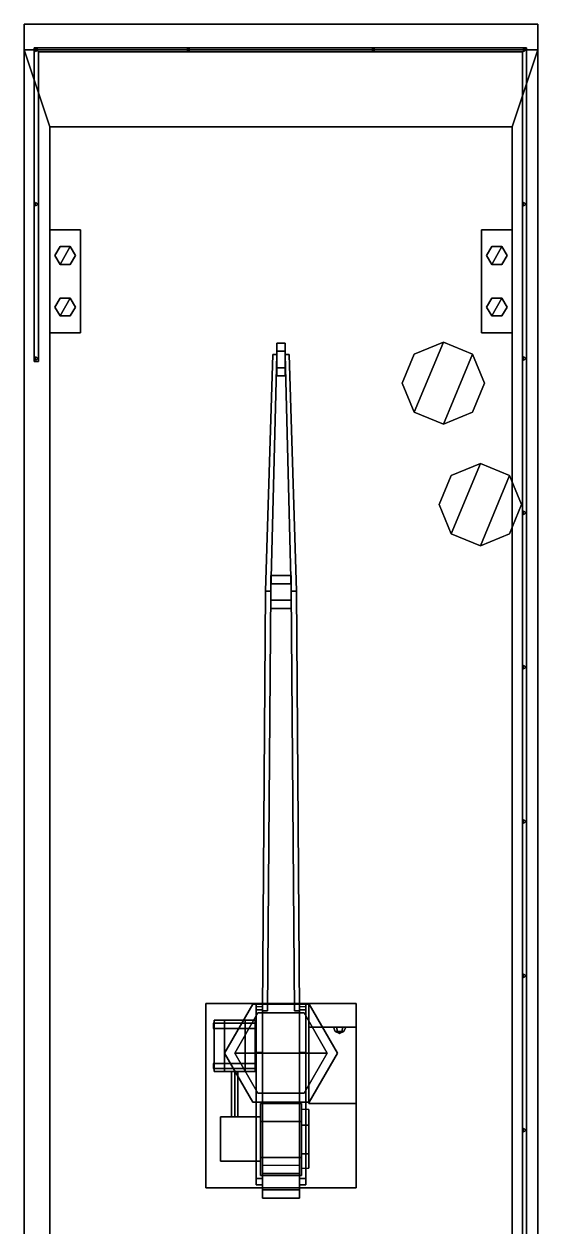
# Model space of a CAD drawing. Header units: millimetres. Extents: x -8 to 8, y -10 to 20.5.
# Drawn here: x 3 to 8, y -1.69 to 10 of the extents above; entities that cross this region are included whole.
import ezdxf

# ---------------------------------------------------------------- set-up
doc = ezdxf.new("R2010")
doc.units = ezdxf.units.MM
doc.layers.add('crane', color=1, linetype='Continuous')
doc.layers.add('turret', color=3, linetype='Continuous')

msp = doc.modelspace()

# ---------------------------------------------------------------- linework, layer by layer
for points in [[(3, 9.75), (3, -10), (3, -10, 1), (3, 10, 1)], [(3, 10, 1), (3, -10, 1), (8, -10, 1), (8, 10, 1)], [(8, 10, 1), (8, 9.75), (3, 9.75), (3, 10, 1)], [(8, -10, 1), (8, -10), (8, 9.75), (8, 10, 1)], [(3.25, 9, -1), (3.25, -9.5, -1), (3, -10), (3, 9.75)], [(8, 9.75), (7.75, 9, -1), (3.25, 9, -1), (3, 9.75)], [(3.1, 9.77, 2), (3.1, 6.72, 2), (3.14, 6.72, 2), (3.14, 9.73, 2)], [(3.14, 9.73, 2), (3.14, 6.72, 2), (3.1, 6.72, 2), (3.1, 9.77, 2)], [(7.85, 9.73, 2), (3.14, 9.73, 2), (3.1, 9.77, 2), (7.89, 9.77, 2)], [(7.89, 9.77, 2), (3.1, 9.77, 2), (3.14, 9.73, 2), (7.85, 9.73, 2)], [(3.11, 9.767, 1), (3.11, 9.733, 1), (3.11, 9.733, 2), (3.11, 9.767, 2)], [(3.14, 9.75, 1), (3.11, 9.767, 1), (3.11, 9.767, 2), (3.14, 9.75, 2)], [(3.11, 9.733, 1), (3.14, 9.75, 1), (3.14, 9.75, 2), (3.11, 9.733, 2)], [(4.62, 9.75, 1), (4.59, 9.767, 1), (4.59, 9.767, 2), (4.62, 9.75, 2)], [(4.59, 9.767, 1), (4.59, 9.733, 1), (4.59, 9.733, 2), (4.59, 9.767, 2)], [(4.59, 9.733, 1), (4.62, 9.75, 1), (4.62, 9.75, 2), (4.59, 9.733, 2)], [(6.39, 9.767, 1), (6.39, 9.733, 1), (6.39, 9.733, 2), (6.39, 9.767, 2)], [(6.42, 9.75, 1), (6.39, 9.767, 1), (6.39, 9.767, 2), (6.42, 9.75, 2)], [(6.39, 9.733, 1), (6.42, 9.75, 1), (6.42, 9.75, 2), (6.39, 9.733, 2)], [(8, -10), (7.75, -9.5, -1), (7.75, 9, -1), (8, 9.75)], [(7.85, 9.73, 2), (7.85, -9.73, 2), (7.89, -9.77, 2), (7.89, 9.77, 2)], [(7.89, 9.77, 2), (7.89, -9.77, 2), (7.85, -9.73, 2), (7.85, 9.73, 2)], [(7.89, 9.75, 1), (7.86, 9.767, 1), (7.86, 9.767, 2), (7.89, 9.75, 2)], [(7.86, 9.767, 1), (7.86, 9.733, 1), (7.86, 9.733, 2), (7.86, 9.767, 2)], [(7.86, 9.733, 1), (7.89, 9.75, 1), (7.89, 9.75, 2), (7.86, 9.733, 2)], [(7.75, 9, -1), (7.75, -9.5, -1), (3.25, -9.5, -1), (3.25, 9, -1)], [(3.11, 8.267, 1), (3.11, 8.233, 1), (3.11, 8.233, 2), (3.11, 8.267, 2)], [(3.14, 8.25, 1), (3.11, 8.267, 1), (3.11, 8.267, 2), (3.14, 8.25, 2)], [(3.11, 8.233, 1), (3.14, 8.25, 1), (3.14, 8.25, 2), (3.11, 8.233, 2)], [(7.89, 8.25, 1), (7.86, 8.267, 1), (7.86, 8.267, 2), (7.89, 8.25, 2)], [(7.86, 8.267, 1), (7.86, 8.233, 1), (7.86, 8.233, 2), (7.86, 8.267, 2)], [(7.86, 8.233, 1), (7.89, 8.25, 1), (7.89, 8.25, 2), (7.86, 8.233, 2)], [(3.25, 8, 1), (3.25, 7, 1), (3.25, 7, 1.1), (3.25, 8, 1.1)], [(3.25, 8, 1.1), (3.25, 7, 1.1), (3.55, 7, 1.1), (3.55, 8, 1.1)], [(3.55, 8, 1.1), (3.55, 8, 1), (3.25, 8, 1), (3.25, 8, 1.1)], [(3.55, 7, 1.1), (3.55, 7, 1), (3.55, 8, 1), (3.55, 8, 1.1)], [(7.75, 8, 1.1), (7.75, 8, 1), (7.45, 8, 1), (7.45, 8, 1.1)], [(7.45, 8, 1), (7.45, 7, 1), (7.45, 7, 1.1), (7.45, 8, 1.1)], [(7.45, 8, 1.1), (7.45, 7, 1.1), (7.75, 7, 1.1), (7.75, 8, 1.1)], [(7.75, 7, 1.1), (7.75, 7, 1), (7.75, 8, 1), (7.75, 8, 1.1)], [(3.35, 7.837, 1.1), (3.3, 7.75, 1.1), (3.3, 7.75, 1.4), (3.35, 7.837, 1.4)], [(3.35, 7.837, 1.4), (3.3, 7.75, 1.4), (3.35, 7.663, 1.4), (3.45, 7.837, 1.4)], [(3.45, 7.837, 1.1), (3.35, 7.837, 1.1), (3.35, 7.837, 1.4), (3.45, 7.837, 1.4)], [(3.45, 7.837, 1.4), (3.35, 7.663, 1.4), (3.45, 7.663, 1.4), (3.5, 7.75, 1.4)], [(3.5, 7.75, 1.1), (3.45, 7.837, 1.1), (3.45, 7.837, 1.4), (3.5, 7.75, 1.4)], [(7.55, 7.837, 1.1), (7.5, 7.75, 1.1), (7.5, 7.75, 1.4), (7.55, 7.837, 1.4)], [(7.55, 7.837, 1.4), (7.5, 7.75, 1.4), (7.55, 7.663, 1.4), (7.65, 7.837, 1.4)], [(7.65, 7.837, 1.1), (7.55, 7.837, 1.1), (7.55, 7.837, 1.4), (7.65, 7.837, 1.4)], [(7.65, 7.837, 1.4), (7.55, 7.663, 1.4), (7.65, 7.663, 1.4), (7.7, 7.75, 1.4)], [(7.7, 7.75, 1.1), (7.65, 7.837, 1.1), (7.65, 7.837, 1.4), (7.7, 7.75, 1.4)], [(3.3, 7.75, 1.1), (3.35, 7.663, 1.1), (3.35, 7.663, 1.4), (3.3, 7.75, 1.4)], [(3.45, 7.663, 1.1), (3.5, 7.75, 1.1), (3.5, 7.75, 1.4), (3.45, 7.663, 1.4)], [(7.5, 7.75, 1.1), (7.55, 7.663, 1.1), (7.55, 7.663, 1.4), (7.5, 7.75, 1.4)], [(7.65, 7.663, 1.1), (7.7, 7.75, 1.1), (7.7, 7.75, 1.4), (7.65, 7.663, 1.4)], [(3.35, 7.663, 1.1), (3.45, 7.663, 1.1), (3.45, 7.663, 1.4), (3.35, 7.663, 1.4)], [(7.55, 7.663, 1.1), (7.65, 7.663, 1.1), (7.65, 7.663, 1.4), (7.55, 7.663, 1.4)], [(3.35, 7.337, 1.1), (3.3, 7.25, 1.1), (3.3, 7.25, 1.4), (3.35, 7.337, 1.4)], [(3.35, 7.337, 1.4), (3.3, 7.25, 1.4), (3.35, 7.163, 1.4), (3.45, 7.337, 1.4)], [(3.3, 7.25, 1.1), (3.35, 7.163, 1.1), (3.35, 7.163, 1.4), (3.3, 7.25, 1.4)], [(3.45, 7.337, 1.1), (3.35, 7.337, 1.1), (3.35, 7.337, 1.4), (3.45, 7.337, 1.4)], [(3.45, 7.337, 1.4), (3.35, 7.163, 1.4), (3.45, 7.163, 1.4), (3.5, 7.25, 1.4)], [(3.5, 7.25, 1.1), (3.45, 7.337, 1.1), (3.45, 7.337, 1.4), (3.5, 7.25, 1.4)], [(3.45, 7.163, 1.1), (3.5, 7.25, 1.1), (3.5, 7.25, 1.4), (3.45, 7.163, 1.4)], [(7.55, 7.337, 1.1), (7.5, 7.25, 1.1), (7.5, 7.25, 1.4), (7.55, 7.337, 1.4)], [(7.55, 7.337, 1.4), (7.5, 7.25, 1.4), (7.55, 7.163, 1.4), (7.65, 7.337, 1.4)], [(7.5, 7.25, 1.1), (7.55, 7.163, 1.1), (7.55, 7.163, 1.4), (7.5, 7.25, 1.4)], [(7.65, 7.337, 1.1), (7.55, 7.337, 1.1), (7.55, 7.337, 1.4), (7.65, 7.337, 1.4)], [(7.65, 7.337, 1.4), (7.55, 7.163, 1.4), (7.65, 7.163, 1.4), (7.7, 7.25, 1.4)], [(7.7, 7.25, 1.1), (7.65, 7.337, 1.1), (7.65, 7.337, 1.4), (7.7, 7.25, 1.4)], [(7.65, 7.163, 1.1), (7.7, 7.25, 1.1), (7.7, 7.25, 1.4), (7.65, 7.163, 1.4)], [(3.35, 7.163, 1.1), (3.45, 7.163, 1.1), (3.45, 7.163, 1.4), (3.35, 7.163, 1.4)], [(7.55, 7.163, 1.1), (7.65, 7.163, 1.1), (7.65, 7.163, 1.4), (7.55, 7.163, 1.4)], [(3.25, 7, 1.1), (3.25, 7, 1), (3.55, 7, 1), (3.55, 7, 1.1)], [(6.797, 6.793, 2), (6.68, 6.51, 2), (6.797, 6.227, 2), (7.08, 6.91, 2)], [(7.08, 6.91, 1), (6.797, 6.793, 1), (6.797, 6.793, 2), (7.08, 6.91, 2)], [(7.08, 6.91, 2), (6.797, 6.227, 2), (7.08, 6.11, 2), (7.363, 6.793, 2)], [(7.363, 6.793, 1), (7.08, 6.91, 1), (7.08, 6.91, 2), (7.363, 6.793, 2)], [(7.45, 7, 1.1), (7.45, 7, 1), (7.75, 7, 1), (7.75, 7, 1.1)], [(6.797, 6.793, 1), (6.68, 6.51, 1), (6.68, 6.51, 2), (6.797, 6.793, 2)], [(7.363, 6.793, 2), (7.08, 6.11, 2), (7.363, 6.227, 2), (7.48, 6.51, 2)], [(7.48, 6.51, 1), (7.363, 6.793, 1), (7.363, 6.793, 2), (7.48, 6.51, 2)], [(3.14, 6.75, 1), (3.11, 6.767, 1), (3.11, 6.767, 2), (3.14, 6.75, 2)], [(3.11, 6.767, 1), (3.11, 6.733, 1), (3.11, 6.733, 2), (3.11, 6.767, 2)], [(3.11, 6.733, 1), (3.14, 6.75, 1), (3.14, 6.75, 2), (3.11, 6.733, 2)], [(7.86, 6.767, 1), (7.86, 6.733, 1), (7.86, 6.733, 2), (7.86, 6.767, 2)], [(7.89, 6.75, 1), (7.86, 6.767, 1), (7.86, 6.767, 2), (7.89, 6.75, 2)], [(7.86, 6.733, 1), (7.89, 6.75, 1), (7.89, 6.75, 2), (7.86, 6.733, 2)], [(6.68, 6.51, 1), (6.797, 6.227, 1), (6.797, 6.227, 2), (6.68, 6.51, 2)], [(7.363, 6.227, 1), (7.48, 6.51, 1), (7.48, 6.51, 2), (7.363, 6.227, 2)], [(6.797, 6.227, 1), (7.08, 6.11, 1), (7.08, 6.11, 2), (6.797, 6.227, 2)], [(7.08, 6.11, 1), (7.363, 6.227, 1), (7.363, 6.227, 2), (7.08, 6.11, 2)], [(7.157, 5.613, 2), (7.04, 5.33, 2), (7.157, 5.047, 2), (7.44, 5.73, 2)], [(7.44, 5.73, 1), (7.157, 5.613, 1), (7.157, 5.613, 2), (7.44, 5.73, 2)], [(7.44, 5.73, 2), (7.157, 5.047, 2), (7.44, 4.93, 2), (7.723, 5.613, 2)], [(7.723, 5.613, 1), (7.44, 5.73, 1), (7.44, 5.73, 2), (7.723, 5.613, 2)], [(7.157, 5.613, 1), (7.04, 5.33, 1), (7.04, 5.33, 2), (7.157, 5.613, 2)], [(7.723, 5.613, 2), (7.44, 4.93, 2), (7.723, 5.047, 2), (7.84, 5.33, 2)], [(7.84, 5.33, 1), (7.723, 5.613, 1), (7.723, 5.613, 2), (7.84, 5.33, 2)], [(7.04, 5.33, 1), (7.157, 5.047, 1), (7.157, 5.047, 2), (7.04, 5.33, 2)], [(7.723, 5.047, 1), (7.84, 5.33, 1), (7.84, 5.33, 2), (7.723, 5.047, 2)], [(7.89, 5.25, 1), (7.86, 5.267, 1), (7.86, 5.267, 2), (7.89, 5.25, 2)], [(7.86, 5.267, 1), (7.86, 5.233, 1), (7.86, 5.233, 2), (7.86, 5.267, 2)], [(7.86, 5.233, 1), (7.89, 5.25, 1), (7.89, 5.25, 2), (7.86, 5.233, 2)], [(7.157, 5.047, 1), (7.44, 4.93, 1), (7.44, 4.93, 2), (7.157, 5.047, 2)], [(7.44, 4.93, 1), (7.723, 5.047, 1), (7.723, 5.047, 2), (7.44, 4.93, 2)], [(7.86, 3.767, 1), (7.86, 3.733, 1), (7.86, 3.733, 2), (7.86, 3.767, 2)], [(7.89, 3.75, 1), (7.86, 3.767, 1), (7.86, 3.767, 2), (7.89, 3.75, 2)], [(7.86, 3.733, 1), (7.89, 3.75, 1), (7.89, 3.75, 2), (7.86, 3.733, 2)], [(7.86, 2.267, 1), (7.86, 2.233, 1), (7.86, 2.233, 2), (7.86, 2.267, 2)], [(7.89, 2.25, 1), (7.86, 2.267, 1), (7.86, 2.267, 2), (7.89, 2.25, 2)], [(7.86, 2.233, 1), (7.89, 2.25, 1), (7.89, 2.25, 2), (7.86, 2.233, 2)], [(7.86, 0.767, 1), (7.86, 0.733, 1), (7.86, 0.733, 2), (7.86, 0.767, 2)], [(7.89, 0.75, 1), (7.86, 0.767, 1), (7.86, 0.767, 2), (7.89, 0.75, 2)], [(7.86, 0.733, 1), (7.89, 0.75, 1), (7.89, 0.75, 2), (7.86, 0.733, 2)], [(5.05, 0, 1.1), (5.95, 0, 1.1), (5.725, 0.39, 1.1), (5.275, 0.39, 1.1)], [(5.275, 0.39, 1), (5.05, 0, 1), (5.05, 0, 1.1), (5.275, 0.39, 1.1)], [(5.725, 0.39, 1), (5.275, 0.39, 1), (5.275, 0.39, 1.1), (5.725, 0.39, 1.1)], [(5.95, 0, 1), (5.725, 0.39, 1), (5.725, 0.39, 1.1), (5.95, 0, 1.1)], [(5.275, -0.39, 1.1), (5.725, -0.39, 1.1), (5.95, 0, 1.1), (5.05, 0, 1.1)], [(5.05, 0, 1), (5.275, -0.39, 1), (5.275, -0.39, 1.1), (5.05, 0, 1.1)], [(5.725, -0.39, 1), (5.95, 0, 1), (5.95, 0, 1.1), (5.725, -0.39, 1.1)], [(5.275, -0.39, 1), (5.725, -0.39, 1), (5.725, -0.39, 1.1), (5.275, -0.39, 1.1)], [(7.89, -0.75, 1), (7.86, -0.733, 1), (7.86, -0.733, 2), (7.89, -0.75, 2)], [(7.86, -0.733, 1), (7.86, -0.767, 1), (7.86, -0.767, 2), (7.86, -0.733, 2)], [(7.86, -0.767, 1), (7.89, -0.75, 1), (7.89, -0.75, 2), (7.86, -0.767, 2)]]:
    msp.add_3dface(points)
at = {"layer": 'crane'}
for points in [[(5.46, 6.58, 3.13), (5.46, 6.9, 3.13), (5.46, 6.82, 2.991), (5.46, 6.66, 2.991)], [(5.54, 6.9, 3.13), (5.54, 6.82, 2.991), (5.46, 6.82, 2.991), (5.46, 6.9, 3.13)], [(5.46, 6.66, 3.269), (5.46, 6.82, 3.269), (5.46, 6.9, 3.13), (5.46, 6.58, 3.13)], [(5.54, 6.82, 3.269), (5.54, 6.9, 3.13), (5.46, 6.9, 3.13), (5.46, 6.82, 3.269)], [(5.54, 6.66, 2.991), (5.54, 6.82, 2.991), (5.54, 6.9, 3.13), (5.54, 6.58, 3.13)], [(5.54, 6.58, 3.13), (5.54, 6.9, 3.13), (5.54, 6.82, 3.269), (5.54, 6.66, 3.269)], [(5.42, 6.79, 3.23), (5.35, 4.49, 3.52), (5.4, 4.49, 3.52), (5.46, 6.79, 3.23)], [(5.46, 6.79, 3.02), (5.4, 4.49, 3.22), (5.35, 4.49, 3.22), (5.42, 6.79, 3.02)], [(5.42, 6.79, 3.02), (5.35, 4.49, 3.22), (5.35, 4.49, 3.52), (5.42, 6.79, 3.23)], [(5.4, 4.49, 3.52), (5.4, 4.49, 3.22), (5.46, 6.79, 3.02), (5.46, 6.79, 3.23)], [(5.46, 6.79, 3.23), (5.46, 6.79, 3.02), (5.42, 6.79, 3.02), (5.42, 6.79, 3.23)], [(5.54, 6.82, 2.991), (5.54, 6.66, 2.991), (5.46, 6.66, 2.991), (5.46, 6.82, 2.991)], [(5.54, 6.66, 3.269), (5.54, 6.82, 3.269), (5.46, 6.82, 3.269), (5.46, 6.66, 3.269)], [(5.54, 6.79, 3.02), (5.6, 4.49, 3.22), (5.6, 4.49, 3.52), (5.54, 6.79, 3.23)], [(5.58, 6.79, 3.02), (5.65, 4.49, 3.22), (5.6, 4.49, 3.22), (5.54, 6.79, 3.02)], [(5.54, 6.79, 3.23), (5.6, 4.49, 3.52), (5.65, 4.49, 3.52), (5.58, 6.79, 3.23)], [(5.58, 6.79, 3.23), (5.58, 6.79, 3.02), (5.54, 6.79, 3.02), (5.54, 6.79, 3.23)], [(5.65, 4.49, 3.52), (5.65, 4.49, 3.22), (5.58, 6.79, 3.02), (5.58, 6.79, 3.23)], [(5.54, 6.66, 2.991), (5.54, 6.58, 3.13), (5.46, 6.58, 3.13), (5.46, 6.66, 2.991)], [(5.54, 6.58, 3.13), (5.54, 6.66, 3.269), (5.46, 6.66, 3.269), (5.46, 6.58, 3.13)], [(5.6, 4.56, 3.619), (5.6, 4.64, 3.48), (5.4, 4.64, 3.48), (5.4, 4.56, 3.619)], [(5.6, 4.64, 3.48), (5.6, 4.56, 3.341), (5.4, 4.56, 3.341), (5.4, 4.64, 3.48)], [(5.4, 4.32, 3.48), (5.4, 4.64, 3.48), (5.4, 4.56, 3.341), (5.4, 4.4, 3.341)], [(5.4, 4.4, 3.619), (5.4, 4.56, 3.619), (5.4, 4.64, 3.48), (5.4, 4.32, 3.48)], [(5.6, 4.56, 3.341), (5.6, 4.4, 3.341), (5.4, 4.4, 3.341), (5.4, 4.56, 3.341)], [(5.6, 4.4, 3.619), (5.6, 4.56, 3.619), (5.4, 4.56, 3.619), (5.4, 4.4, 3.619)], [(5.6, 4.4, 3.341), (5.6, 4.56, 3.341), (5.6, 4.64, 3.48), (5.6, 4.32, 3.48)], [(5.6, 4.32, 3.48), (5.6, 4.64, 3.48), (5.6, 4.56, 3.619), (5.6, 4.4, 3.619)], [(5.4, 4.49, 3.22), (5.37, 0.41, 2.18), (5.32, 0.41, 2.18), (5.35, 4.49, 3.22)], [(5.35, 4.49, 3.52), (5.32, 0.41, 2.28), (5.37, 0.41, 2.28), (5.4, 4.49, 3.52)], [(5.35, 4.49, 3.22), (5.32, 0.41, 2.18), (5.32, 0.41, 2.28), (5.35, 4.49, 3.52)], [(5.35, 4.49, 3.52), (5.35, 4.49, 3.22), (5.4, 4.49, 3.22), (5.4, 4.49, 3.52)], [(5.4, 4.49, 3.52), (5.4, 4.49, 3.22), (5.35, 4.49, 3.22), (5.35, 4.49, 3.52)], [(5.37, 0.41, 2.28), (5.37, 0.41, 2.18), (5.4, 4.49, 3.22), (5.4, 4.49, 3.52)], [(5.65, 4.49, 3.22), (5.68, 0.41, 2.18), (5.63, 0.41, 2.18), (5.6, 4.49, 3.22)], [(5.6, 4.49, 3.22), (5.63, 0.41, 2.18), (5.63, 0.41, 2.28), (5.6, 4.49, 3.52)], [(5.6, 4.49, 3.52), (5.63, 0.41, 2.28), (5.68, 0.41, 2.28), (5.65, 4.49, 3.52)], [(5.6, 4.49, 3.52), (5.6, 4.49, 3.22), (5.65, 4.49, 3.22), (5.65, 4.49, 3.52)], [(5.65, 4.49, 3.52), (5.65, 4.49, 3.22), (5.6, 4.49, 3.22), (5.6, 4.49, 3.52)], [(5.68, 0.41, 2.28), (5.68, 0.41, 2.18), (5.65, 4.49, 3.22), (5.65, 4.49, 3.52)], [(5.6, 4.4, 3.341), (5.6, 4.32, 3.48), (5.4, 4.32, 3.48), (5.4, 4.4, 3.341)], [(5.6, 4.32, 3.48), (5.6, 4.4, 3.619), (5.4, 4.4, 3.619), (5.4, 4.32, 3.48)], [(5.32, 0.41, 2.28), (5.32, 0.41, 2.18), (5.37, 0.41, 2.18), (5.37, 0.41, 2.28)], [(5.63, 0.41, 2.28), (5.63, 0.41, 2.18), (5.68, 0.41, 2.18), (5.68, 0.41, 2.28)]]:
    msp.add_3dface(points, dxfattribs=at)
at = {"layer": 'turret'}
for points in [[(4.77, -1.31, 1.39), (4.77, 0.48, 1.39), (6.23, 0.48, 1.39), (6.23, -1.31, 1.39)], [(6.23, -1.31, 1.5), (6.23, 0.48, 1.5), (4.77, 0.48, 1.5), (4.77, -1.31, 1.5)], [(4.77, 0.48, 1.5), (4.77, 0.48, 1.39), (4.77, -1.31, 1.39), (4.77, -1.31, 1.5)], [(6.23, 0.48, 1.5), (6.23, 0.48, 1.39), (4.77, 0.48, 1.39), (4.77, 0.48, 1.5)], [(5.225, 0.476, 1.1), (4.95, 0, 1.1), (4.95, 0, 1.39), (5.225, 0.476, 1.39)], [(5.775, 0.476, 1.1), (5.225, 0.476, 1.1), (5.225, 0.476, 1.39), (5.775, 0.476, 1.39)], [(5.26, 0.48, 1.5), (5.26, 0.01, 1.5), (5.26, 0.42, 2.26), (5.26, 0.48, 2.26)], [(5.32, 0.48, 2.26), (5.32, 0.48, 1.5), (5.26, 0.48, 1.5), (5.26, 0.48, 2.26)], [(5.26, 0.48, 2.26), (5.26, 0.42, 2.26), (5.32, 0.42, 2.26), (5.32, 0.48, 2.26)], [(5.32, 0.42, 2.26), (5.32, 0.01, 1.5), (5.32, 0.48, 1.5), (5.32, 0.48, 2.26)], [(5.74, 0.48, 2.26), (5.74, 0.48, 1.5), (5.68, 0.48, 1.5), (5.68, 0.48, 2.26)], [(5.68, 0.48, 1.5), (5.68, 0.01, 1.5), (5.68, 0.42, 2.26), (5.68, 0.48, 2.26)], [(5.68, 0.48, 2.26), (5.68, 0.42, 2.26), (5.74, 0.42, 2.26), (5.74, 0.48, 2.26)], [(5.74, 0.42, 2.26), (5.74, 0.01, 1.5), (5.74, 0.48, 1.5), (5.74, 0.48, 2.26)], [(5.77, 0.48, 2.08), (5.77, -0.49, 2.08), (5.77, -0.49, 2.63), (5.77, 0.25, 2.63)], [(6.23, 0.25, 2.63), (6.23, 0.48, 2.08), (5.77, 0.48, 2.08), (5.77, 0.25, 2.63)], [(6.23, 0.48, 2.08), (6.23, 0.48, 1.5), (5.77, 0.48, 1.5), (5.77, 0.48, 2.08)], [(5.77, 0.48, 1.5), (5.77, -0.49, 1.5), (5.77, -0.49, 2.08), (5.77, 0.48, 2.08)], [(6.05, 0, 1.1), (5.775, 0.476, 1.1), (5.775, 0.476, 1.39), (6.05, 0, 1.39)], [(6.23, -1.31, 1.39), (6.23, 0.48, 1.39), (6.23, 0.48, 1.5), (6.23, -1.31, 1.5)], [(6.23, -0.49, 2.63), (6.23, -0.49, 2.08), (6.23, 0.48, 2.08), (6.23, 0.25, 2.63)], [(6.23, -0.49, 2.08), (6.23, -0.49, 1.5), (6.23, 0.48, 1.5), (6.23, 0.48, 2.08)], [(5.26, 0.45, 2.24), (5.26, 0.42, 2.21), (5.26, -1.28, 3.09), (5.26, -1.22, 3.13)], [(5.32, -1.22, 3.13), (5.32, 0.45, 2.24), (5.26, 0.45, 2.24), (5.26, -1.22, 3.13)], [(5.26, -1.28, 3.09), (5.26, 0.42, 2.21), (5.32, 0.42, 2.21), (5.32, -1.28, 3.09)], [(5.26, 0.42, 2.26), (5.26, 0.01, 1.5), (5.32, 0.01, 1.5), (5.32, 0.42, 2.26)], [(5.32, -1.28, 3.09), (5.32, 0.42, 2.21), (5.32, 0.45, 2.24), (5.32, -1.22, 3.13)], [(5.74, -1.22, 3.13), (5.74, 0.45, 2.24), (5.68, 0.45, 2.24), (5.68, -1.22, 3.13)], [(5.68, 0.45, 2.24), (5.68, 0.42, 2.21), (5.68, -1.28, 3.09), (5.68, -1.22, 3.13)], [(5.68, -1.28, 3.09), (5.68, 0.42, 2.21), (5.74, 0.42, 2.21), (5.74, -1.28, 3.09)], [(5.68, 0.42, 2.26), (5.68, 0.01, 1.5), (5.74, 0.01, 1.5), (5.74, 0.42, 2.26)], [(5.74, -1.28, 3.09), (5.74, 0.42, 2.21), (5.74, 0.45, 2.24), (5.74, -1.22, 3.13)], [(5.25, 0.29, 1.71), (5.26, 0.29, 1.5), (4.84, 0.29, 1.5), (4.85, 0.29, 1.71)], [(4.84, 0.29, 1.5), (4.84, 0.24, 1.5), (4.85, 0.24, 1.71), (4.85, 0.29, 1.71)], [(4.85, 0.24, 1.71), (4.84, 0.24, 1.5), (5.26, 0.24, 1.5), (5.25, 0.24, 1.71)], [(5.25, 0.32, 1.71), (4.85, 0.32, 1.71), (4.95, 0.32, 1.883), (5.15, 0.32, 1.883)], [(4.95, 0.32, 1.883), (4.85, 0.32, 1.71), (4.85, -0.18, 1.71), (4.95, -0.18, 1.883)], [(5.15, 0.32, 1.537), (4.95, 0.32, 1.537), (4.85, 0.32, 1.71), (5.25, 0.32, 1.71)], [(4.85, 0.32, 1.71), (4.95, 0.32, 1.537), (4.95, -0.18, 1.537), (4.85, -0.18, 1.71)], [(4.95, 0.32, 1.537), (5.15, 0.32, 1.537), (5.15, -0.18, 1.537), (4.95, -0.18, 1.537)], [(5.15, 0.32, 1.883), (4.95, 0.32, 1.883), (4.95, -0.18, 1.883), (5.15, -0.18, 1.883)], [(5.25, 0.32, 1.71), (5.15, 0.32, 1.883), (5.15, -0.18, 1.883), (5.25, -0.18, 1.71)], [(5.15, 0.32, 1.537), (5.25, 0.32, 1.71), (5.25, -0.18, 1.71), (5.15, -0.18, 1.537)], [(5.25, 0.24, 1.71), (5.26, 0.24, 1.5), (5.26, 0.29, 1.5), (5.25, 0.29, 1.71)], [(5.77, 0.25, 2.63), (5.77, -0.49, 2.63), (6.23, -0.49, 2.63), (6.23, 0.25, 2.63)], [(6.13, 0.25, 2.68), (6.1, 0.25, 2.628), (6.04, 0.25, 2.628), (6.01, 0.25, 2.68)], [(6.1, 0.25, 2.732), (6.13, 0.25, 2.68), (6.01, 0.25, 2.68), (6.04, 0.25, 2.732)], [(6.049, 0.208, 2.717), (6.04, 0.25, 2.732), (6.01, 0.25, 2.68), (6.028, 0.208, 2.68)], [(6.028, 0.208, 2.68), (6.01, 0.25, 2.68), (6.04, 0.25, 2.628), (6.049, 0.208, 2.643)], [(6.091, 0.208, 2.717), (6.1, 0.25, 2.732), (6.04, 0.25, 2.732), (6.049, 0.208, 2.717)], [(6.049, 0.208, 2.643), (6.04, 0.25, 2.628), (6.1, 0.25, 2.628), (6.091, 0.208, 2.643)], [(6.112, 0.208, 2.68), (6.13, 0.25, 2.68), (6.1, 0.25, 2.732), (6.091, 0.208, 2.717)], [(6.091, 0.208, 2.643), (6.1, 0.25, 2.628), (6.13, 0.25, 2.68), (6.112, 0.208, 2.68)], [(6.07, 0.19, 2.68), (6.049, 0.208, 2.717), (6.028, 0.208, 2.68), (6.07, 0.19, 2.68)], [(6.07, 0.19, 2.68), (6.028, 0.208, 2.68), (6.049, 0.208, 2.643), (6.07, 0.19, 2.68)], [(6.07, 0.19, 2.68), (6.091, 0.208, 2.717), (6.049, 0.208, 2.717), (6.07, 0.19, 2.68)], [(6.07, 0.19, 2.68), (6.049, 0.208, 2.643), (6.091, 0.208, 2.643), (6.07, 0.19, 2.68)], [(6.07, 0.19, 2.68), (6.112, 0.208, 2.68), (6.091, 0.208, 2.717), (6.07, 0.19, 2.68)], [(6.07, 0.19, 2.68), (6.091, 0.208, 2.643), (6.112, 0.208, 2.68), (6.07, 0.19, 2.68)], [(4.95, 0, 1.1), (5.225, -0.476, 1.1), (5.225, -0.476, 1.39), (4.95, 0, 1.39)], [(5.775, -0.476, 1.1), (6.05, 0, 1.1), (6.05, 0, 1.39), (5.775, -0.476, 1.39)], [(4.84, -0.1, 1.5), (4.84, -0.15, 1.5), (4.85, -0.15, 1.71), (4.85, -0.1, 1.71)], [(5.25, -0.1, 1.71), (5.26, -0.1, 1.5), (4.84, -0.1, 1.5), (4.85, -0.1, 1.71)], [(5.25, -0.15, 1.71), (5.26, -0.15, 1.5), (5.26, -0.1, 1.5), (5.25, -0.1, 1.71)], [(4.85, -0.15, 1.71), (4.84, -0.15, 1.5), (5.26, -0.15, 1.5), (5.25, -0.15, 1.71)], [(5.15, -0.18, 1.883), (4.95, -0.18, 1.883), (4.85, -0.18, 1.71), (5.25, -0.18, 1.71)], [(5.25, -0.18, 1.71), (4.85, -0.18, 1.71), (4.95, -0.18, 1.537), (5.15, -0.18, 1.537)], [(5.02, -0.18, 1.71), (5.05, -0.18, 1.68), (5.05, -0.62, 1.68), (5.02, -0.62, 1.71)], [(5.05, -0.18, 1.74), (5.02, -0.18, 1.71), (5.02, -0.62, 1.71), (5.05, -0.62, 1.74)], [(5.05, -0.18, 1.68), (5.08, -0.18, 1.71), (5.08, -0.62, 1.71), (5.05, -0.62, 1.68)], [(5.08, -0.18, 1.71), (5.05, -0.18, 1.74), (5.05, -0.62, 1.74), (5.08, -0.62, 1.71)], [(5.225, -0.476, 1.1), (5.775, -0.476, 1.1), (5.775, -0.476, 1.39), (5.225, -0.476, 1.39)], [(5.3, -1.19, 1.86), (5.3, -0.49, 1.86), (5.3, -0.665, 1.557), (5.3, -1.015, 1.557)], [(5.3, -1.015, 2.163), (5.3, -0.665, 2.163), (5.3, -0.49, 1.86), (5.3, -1.19, 1.86)], [(5.7, -0.49, 1.86), (5.7, -0.665, 1.557), (5.3, -0.665, 1.557), (5.3, -0.49, 1.86)], [(5.7, -0.665, 2.163), (5.7, -0.49, 1.86), (5.3, -0.49, 1.86), (5.3, -0.665, 2.163)], [(5.7, -1.015, 1.557), (5.7, -0.665, 1.557), (5.7, -0.49, 1.86), (5.7, -1.19, 1.86)], [(5.7, -1.19, 1.86), (5.7, -0.49, 1.86), (5.7, -0.665, 2.163), (5.7, -1.015, 2.163)], [(5.7, -0.55, 1.5), (5.7, -1.12, 1.5), (5.7, -0.98, 1.97), (5.7, -0.7, 1.97)], [(5.77, -0.7, 1.97), (5.77, -0.55, 1.5), (5.7, -0.55, 1.5), (5.7, -0.7, 1.97)], [(5.77, -0.49, 2.63), (5.77, -0.49, 2.08), (6.23, -0.49, 2.08), (6.23, -0.49, 2.63)], [(5.77, -0.49, 2.08), (5.77, -0.49, 1.5), (6.23, -0.49, 1.5), (6.23, -0.49, 2.08)], [(5.77, -0.98, 1.97), (5.77, -1.12, 1.5), (5.77, -0.55, 1.5), (5.77, -0.7, 1.97)], [(4.91, -0.62, 1.97), (4.91, -1.05, 1.97), (5.3, -1.05, 1.97), (5.3, -0.62, 1.97)], [(4.91, -0.62, 1.5), (4.91, -1.05, 1.5), (4.91, -1.05, 1.97), (4.91, -0.62, 1.97)], [(5.3, -0.62, 1.97), (5.3, -0.62, 1.5), (4.91, -0.62, 1.5), (4.91, -0.62, 1.97)], [(5.3, -1.05, 1.97), (5.3, -1.05, 1.5), (5.3, -0.62, 1.5), (5.3, -0.62, 1.97)], [(5.7, -0.665, 1.557), (5.7, -1.015, 1.557), (5.3, -1.015, 1.557), (5.3, -0.665, 1.557)], [(5.7, -1.015, 2.163), (5.7, -0.665, 2.163), (5.3, -0.665, 2.163), (5.3, -1.015, 2.163)], [(5.7, -0.7, 1.97), (5.7, -0.98, 1.97), (5.77, -0.98, 1.97), (5.77, -0.7, 1.97)], [(4.91, -1.05, 1.97), (4.91, -1.05, 1.5), (5.3, -1.05, 1.5), (5.3, -1.05, 1.97)], [(5.7, -1.015, 1.557), (5.7, -1.19, 1.86), (5.3, -1.19, 1.86), (5.3, -1.015, 1.557)], [(5.7, -1.19, 1.86), (5.7, -1.015, 2.163), (5.3, -1.015, 2.163), (5.3, -1.19, 1.86)], [(5.7, -0.98, 1.97), (5.7, -1.12, 1.5), (5.77, -1.12, 1.5), (5.77, -0.98, 1.97)], [(5.32, -1.41, 3.11), (5.32, -1.09, 3.11), (5.32, -1.17, 2.971), (5.32, -1.33, 2.971)], [(5.68, -1.09, 3.11), (5.68, -1.17, 2.971), (5.32, -1.17, 2.971), (5.32, -1.09, 3.11)], [(5.32, -1.33, 3.249), (5.32, -1.17, 3.249), (5.32, -1.09, 3.11), (5.32, -1.41, 3.11)], [(5.68, -1.33, 2.971), (5.68, -1.17, 2.971), (5.68, -1.09, 3.11), (5.68, -1.41, 3.11)], [(5.68, -1.41, 3.11), (5.68, -1.09, 3.11), (5.68, -1.17, 3.249), (5.68, -1.33, 3.249)], [(5.32, -1.22, 3.15), (5.32, -1.22, 1.5), (5.26, -1.22, 1.5), (5.26, -1.22, 3.15)], [(5.26, -1.22, 1.5), (5.26, -1.28, 1.5), (5.26, -1.28, 3.15), (5.26, -1.22, 3.15)], [(5.26, -1.22, 3.15), (5.26, -1.28, 3.15), (5.32, -1.28, 3.15), (5.32, -1.22, 3.15)], [(5.26, -1.28, 3.15), (5.26, -1.28, 1.5), (5.32, -1.28, 1.5), (5.32, -1.28, 3.15)], [(5.68, -1.17, 2.971), (5.68, -1.33, 2.971), (5.32, -1.33, 2.971), (5.32, -1.17, 2.971)], [(5.68, -1.33, 3.249), (5.68, -1.17, 3.249), (5.32, -1.17, 3.249), (5.32, -1.33, 3.249)], [(5.32, -1.28, 3.15), (5.32, -1.28, 1.5), (5.32, -1.22, 1.5), (5.32, -1.22, 3.15)], [(5.68, -1.22, 1.5), (5.68, -1.28, 1.5), (5.68, -1.28, 3.15), (5.68, -1.22, 3.15)], [(5.74, -1.22, 3.15), (5.74, -1.22, 1.5), (5.68, -1.22, 1.5), (5.68, -1.22, 3.15)], [(5.68, -1.22, 3.15), (5.68, -1.28, 3.15), (5.74, -1.28, 3.15), (5.74, -1.22, 3.15)], [(5.68, -1.28, 3.15), (5.68, -1.28, 1.5), (5.74, -1.28, 1.5), (5.74, -1.28, 3.15)], [(5.74, -1.28, 3.15), (5.74, -1.28, 1.5), (5.74, -1.22, 1.5), (5.74, -1.22, 3.15)], [(4.77, -1.31, 1.5), (4.77, -1.31, 1.39), (6.23, -1.31, 1.39), (6.23, -1.31, 1.5)], [(5.68, -1.33, 2.971), (5.68, -1.41, 3.11), (5.32, -1.41, 3.11), (5.32, -1.33, 2.971)], [(5.68, -1.41, 3.11), (5.68, -1.33, 3.249), (5.32, -1.33, 3.249), (5.32, -1.41, 3.11)]]:
    msp.add_3dface(points, dxfattribs=at)

doc.saveas('drawing.dxf')
